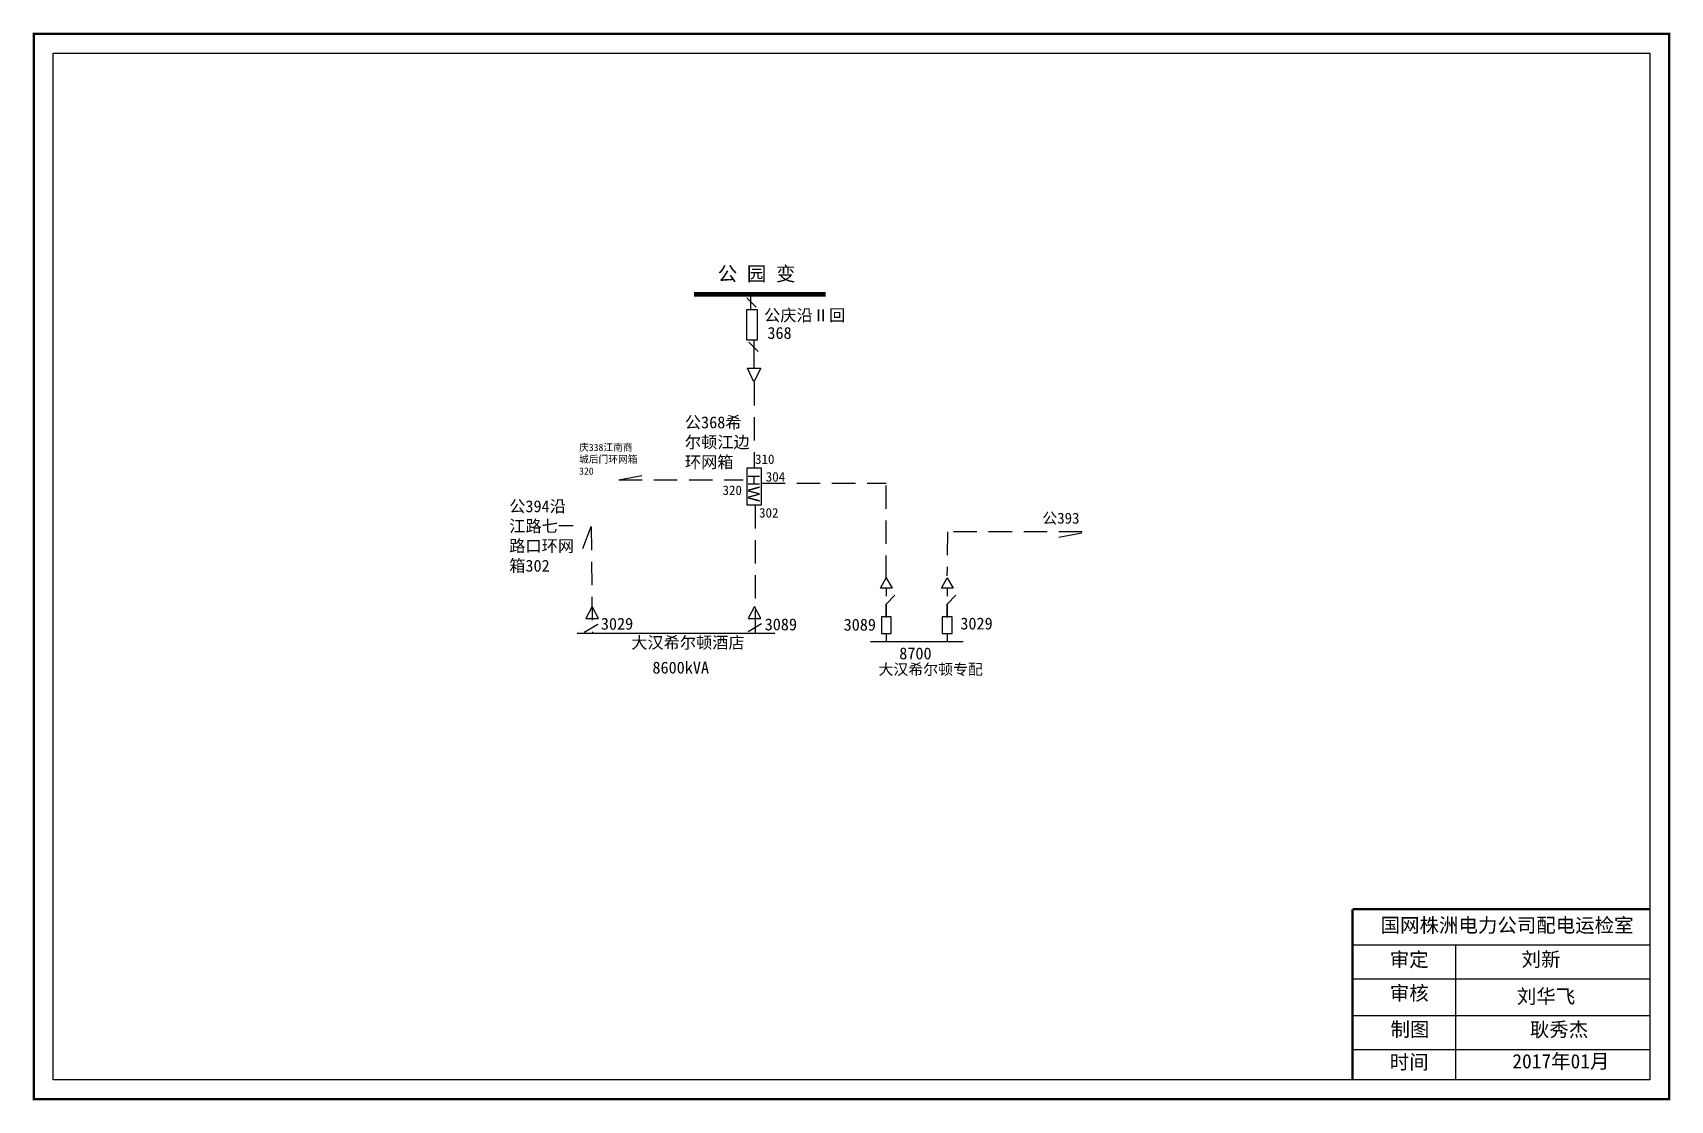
# Model space of a CAD drawing. Extents: x 0 to 344, y 0 to 224.
import ezdxf

# ---------------------------------------------------------------- set-up
doc = ezdxf.new("R2010")
doc.units = 0
doc.header["$LTSCALE"] = 0.774411
doc.linetypes.add('ACAD_ISO02W100', pattern=[15, 12, -3])
doc.linetypes.add('DASHED2', pattern=[9.525, 6.35, -3.175])
doc.layers.get('0').update_dxf_attribs({"linetype": 'CONTINUOUS'})
doc.layers.add('Layer2', color=1, linetype='CONTINUOUS')
doc.styles.get("Standard").update_dxf_attribs({"font": '', "height": 2.5})
doc.styles.add('字体', font='', dxfattribs={"height": 2.5})
doc.styles.get('Standard').set_extended_font_data('SimSun')
doc.styles.get('字体').set_extended_font_data('楷体_GB2312')

msp = doc.modelspace()

# ---------------------------------------------------------------- linework, layer by layer
at = {"linetype": 'ACAD_ISO02W100'}
for p, q in [((150.74, 165.94), (150.74, 169.03)), ((149.86, 165.94), (152.07, 165.94)), ((152.07, 159.54), (149.86, 159.54)), ((150.46, 97.9), (155.76, 97.9))]:
    msp.add_line(p, q, dxfattribs=at)
at = {"color": 0, "linetype": 'ACAD_ISO02W100'}
for p, q in [((149.86, 159.54), (149.86, 165.94)), ((152.07, 165.94), (152.07, 159.54))]:
    msp.add_line(p, q, dxfattribs=at)
at = {"linetype": 'Continuous'}
for p, q in [((151.88, 166.43), (149.9, 168.41)), ((152.28, 157.11), (150.3, 159.09)), ((151.38, 159.54), (151.38, 153.65)), ((150.07, 153.65), (152.83, 153.65)), ((151.38, 150.77), (150.07, 153.65)), ((152.83, 153.65), (151.38, 150.77)), ((118.55, 99.7), (115.71, 98.04)), ((152.99, 99.85), (150.15, 98.2)), ((277.36, 32.35), (339.72, 32.35)), ((299, 32.34), (299, 4.01)), ((277.36, 25.25), (339.72, 25.25)), ((277.36, 17.5), (339.72, 17.5)), ((277.36, 10.4), (339.72, 10.4))]:
    msp.add_line(p, q, dxfattribs=at)
at = {"linetype": 'DASHED2'}
for p, q in [((151.45, 150.72), (151.47, 132.71)), ((151.62, 124.86), (151.64, 98.04)), ((117.15, 120.31), (117.41, 97.89)), ((117.38, 103.5), (116.04, 100.97)), ((118.72, 100.97), (117.38, 103.5)), ((151.53, 103.5), (150.19, 100.97)), ((152.87, 100.97), (151.53, 103.5)), ((116.04, 100.97), (118.72, 100.97)), ((150.19, 100.97), (152.87, 100.97))]:
    msp.add_line(p, q, dxfattribs=at)
at = {"color": 7, "linetype": 'DASHED2'}
for p, q in [((122.98, 130.15), (128.04, 131.14)), ((179.23, 109.32), (179.23, 129.48)), ((192.14, 119.2), (192, 109.94)), ((220.43, 119.2), (192.14, 119.2)), ((215.54, 118.07), (220.61, 119.06))]:
    msp.add_line(p, q, dxfattribs=at)
at = {"color": 0, "linetype": 'Continuous'}
for p, q in [((149.97, 132.71), (152.9, 132.71)), ((149.97, 124.86), (149.97, 132.71)), ((152.9, 132.71), (152.9, 124.86)), ((152.9, 124.86), (149.97, 124.86))]:
    msp.add_line(p, q, dxfattribs=at)
at = {"color": 0, "linetype": 'DASHED2'}
for p, q in [((122.98, 130.15), (149.15, 130.15)), ((153.05, 129.48), (179.23, 129.48))]:
    msp.add_line(p, q, dxfattribs=at)
for p, q in [((115.37, 115.74), (117.15, 120.31)), ((178, 107.4), (179.24, 109.55)), ((180.48, 107.4), (178, 107.4)), ((179.24, 109.55), (180.48, 107.4)), ((179.24, 107.4), (179.24, 105.67)), ((179.24, 107.4), (179.24, 105.67)), ((190.82, 107.4), (192.06, 109.55)), ((193.3, 107.4), (190.82, 107.4)), ((192.06, 109.55), (193.3, 107.4)), ((192.06, 107.4), (192.06, 105.67)), ((192.06, 107.4), (192.06, 106)), ((179.24, 103.99), (181.02, 105.87)), ((179.24, 101.23), (179.24, 103.99)), ((179.24, 103.99), (179.24, 101.36)), ((192.06, 103.99), (193.84, 105.87)), ((192.06, 101.23), (192.06, 103.99)), ((192.06, 103.99), (192.06, 101.36)), ((114.18, 97.9), (150.46, 97.9)), ((179.24, 97.86), (179.24, 96.08)), ((192.06, 97.86), (192.06, 96.08)), ((195.39, 96.08), (175.92, 96.08))]:
    msp.add_line(p, q)
at = {"linetype": 'Continuous', "const_width": 0.5}
msp.add_lwpolyline([(-0.07, 223.91), (343.9, 223.91), (343.9, -0.05), (-0.07, -0.05)], close=True, dxfattribs=at)
at = {"linetype": 'Continuous'}
msp.add_lwpolyline([(3.97, 219.87), (339.85, 219.87), (339.85, 3.99), (3.97, 3.99)], close=True, dxfattribs=at)
for points, const_width in [([(166.46, 169.18), (138.76, 169.17)], 1), ([(277.32, 39.86), (277.32, 4.13)], 0.5), ([(277.36, 39.86), (339.72, 39.86)], 0.5)]:
    msp.add_lwpolyline(points, dxfattribs=dict(at, const_width=const_width))
for points in [[(178.19, 97.86), (180.29, 97.86), (180.29, 101.36), (178.19, 101.36)], [(191.01, 97.86), (193.11, 97.86), (193.11, 101.36), (191.01, 101.36)]]:
    msp.add_lwpolyline(points, close=True)

# ---------------------------------------------------------------- texts
at = {"color": 0, "linetype": 'Continuous'}
msp.add_text('368', height=2.5, dxfattribs=at).set_placement((154.22, 159.79))
at = {"linetype": 'Continuous', "style": '字体'}
for s, p in [('3029', (119.19, 98.64)), ('3089', (153.65, 98.5)), ('8600kVA', (130.04, 89.42))]:
    msp.add_text(s, height=2.5, dxfattribs=at).set_placement(p)
msp.add_text('8700', height=2.5).set_placement((181.96, 92.4))
at = {"color": 0, "linetype": 'Continuous', "attachment_point": 1, "style": '字体'}
for s, insert, char_height, width in [('{\\fSimSun|b0|i0|c134|p2;公 园 变}', (143.77, 174.99), 3, 27.4893), ('{\\fSimSun|b0|i0|c134|p2;\\C256;公庆沿Ⅱ回}', (153.53, 166.01), 2.5, 19.5678), ('{\\fSimSun|b0|i0|c134|p2;公368希尔顿江边环网箱}', (136.86, 143.49), 2.5, 14.1041), ('{\\fSimSun|b0|i0|c134|p2;310}', (151.62, 135.49), 2, 14.1041), ('{\\fSimSun|b0|i0|c134|p2;304}', (153.88, 131.79), 2, 14.1041), ('{\\fSimSun|b0|i0|c134|p2;320}', (144.78, 128.97), 2, 14.1041), ('{\\fSimSun|b0|i0|c134|p2;公394沿江路七一路口环网箱302}', (99.91, 125.84), 2.5, 14.1041), ('{\\fSimSun|b0|i0|c134|p2;302}', (152.47, 124.22), 2, 14.1041), ('{\\fSimSun|b0|i0|c134|p2;大汉希尔顿酒店}', (125.57, 97.18), 2.5, 32.4576)]:
    msp.add_mtext(s, dxfattribs=dict(at, insert=insert, char_height=char_height, width=width))
at = {"color": 0, "insert": (114.61, 137.73), "char_height": 1.5, "width": 12.42, "attachment_point": 1, "style": '字体'}
msp.add_mtext('{\\fSimSun|b0|i0|c134|p2;庆}338{\\fSimSun|b0|i0|c134|p2;江南商城后门环网箱320}', dxfattribs=at)
at = {"color": 0, "linetype": 'DASHED2', "insert": (152.62, 131.34), "char_height": 2.5, "width": 6.5053, "attachment_point": 1, "rotation": 270, "style": '字体'}
msp.add_mtext('{\\fArial|b0|i0|c0|p32;HW}', dxfattribs=at)
at = {"char_height": 2.3, "width": 25.8878, "attachment_point": 1}
for s, insert in [('{\\fSimSun|b0|i0|c134|p2;公393}', (212.05, 123.24)), ('{\\fSimSun|b0|i0|c134|p2;大汉希尔顿专配}', (177.59, 91.46))]:
    msp.add_mtext(s, dxfattribs=dict(at, insert=insert))
at = {"linetype": 'Continuous', "char_height": 3, "attachment_point": 1, "style": '字体'}
for s, insert, width in [('国网株洲电力公司配电运检室', (283.23, 38.01), 82.0179), ('审定', (285.15, 30.79), 23.4615), ('{\\fSimSun|b0|i0|c134|p2;刘新}', (312.87, 30.83), 23.4615), ('审核', (285.15, 23.73), 23.4615), ('{\\fSimSun|b0|i0|c134|p2;刘华飞}', (311.88, 23.03), 23.4615), ('制图', (285.31, 16.11), 23.4615), ('{\\fSimSun|b0|i0|c134|p2;耿秀杰}', (314.62, 16.06), 23.4615), ('时间', (285.15, 9.23), 23.4615), ('2017{\\fSimSun|b0|i0|c134|p2;年}01{\\fSimSun|b0|i0|c134|p2;月}', (310.93, 9.4), 23.4615)]:
    msp.add_mtext(s, dxfattribs=dict(at, insert=insert, width=width))
at = {"layer": 'Layer2', "color": 7, "linetype": 'Continuous', "char_height": 2.5, "attachment_point": 1}
for s, insert, width in [('3089', (170.26, 100.94), 3.6015), ('3029', (194.81, 101.19), 5.4001)]:
    msp.add_mtext(s, dxfattribs=dict(at, insert=insert, width=width))

doc.saveas('drawing.dxf')
